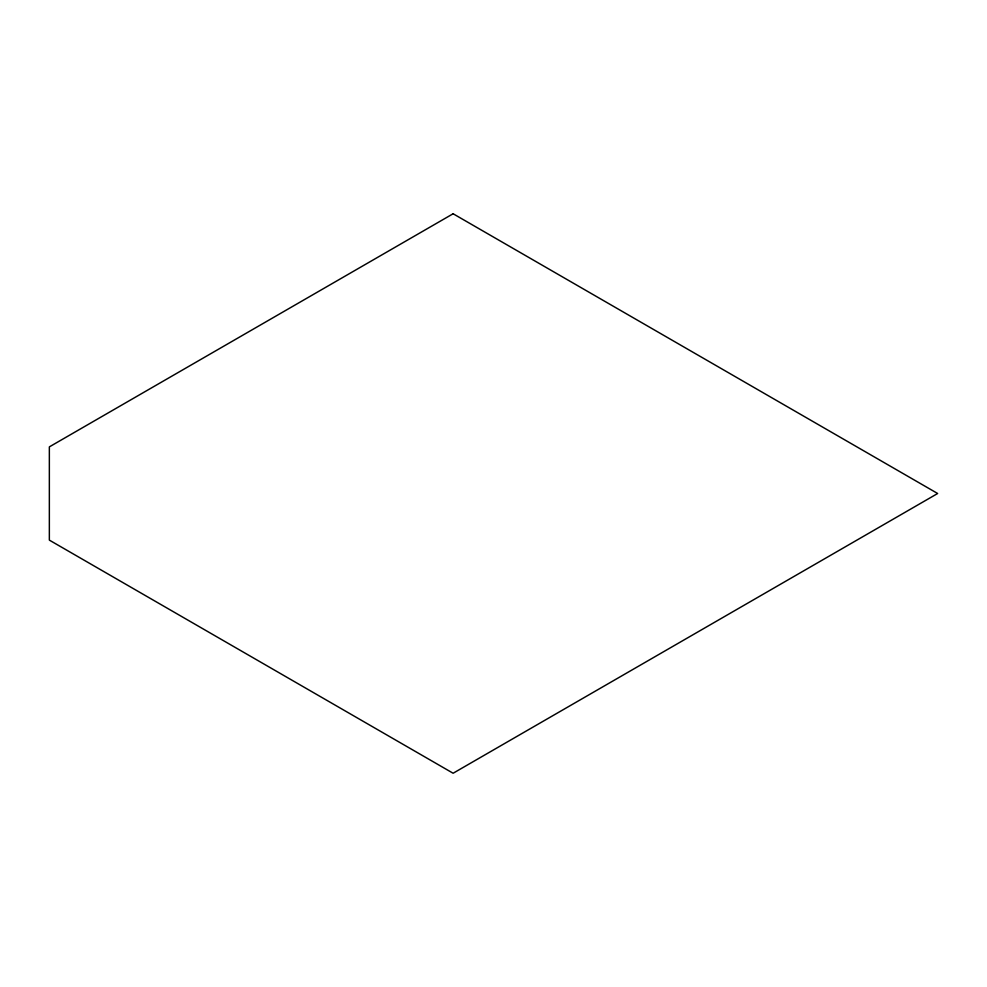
<?xml version="1.0" encoding="UTF-8"?>
<svg xmlns="http://www.w3.org/2000/svg" width="987" height="987" viewBox="0 0 987 987"><rect width="100%" height="100%" fill="white"/><g stroke="black" fill="none" stroke-linecap="round" stroke-linejoin="round"><path stroke-width="1.48" d="M453.119 213.76L49.35 446.877L49.35 540.123L453.119 773.24L937.65 493.5L453.119 213.76"/></g></svg>
